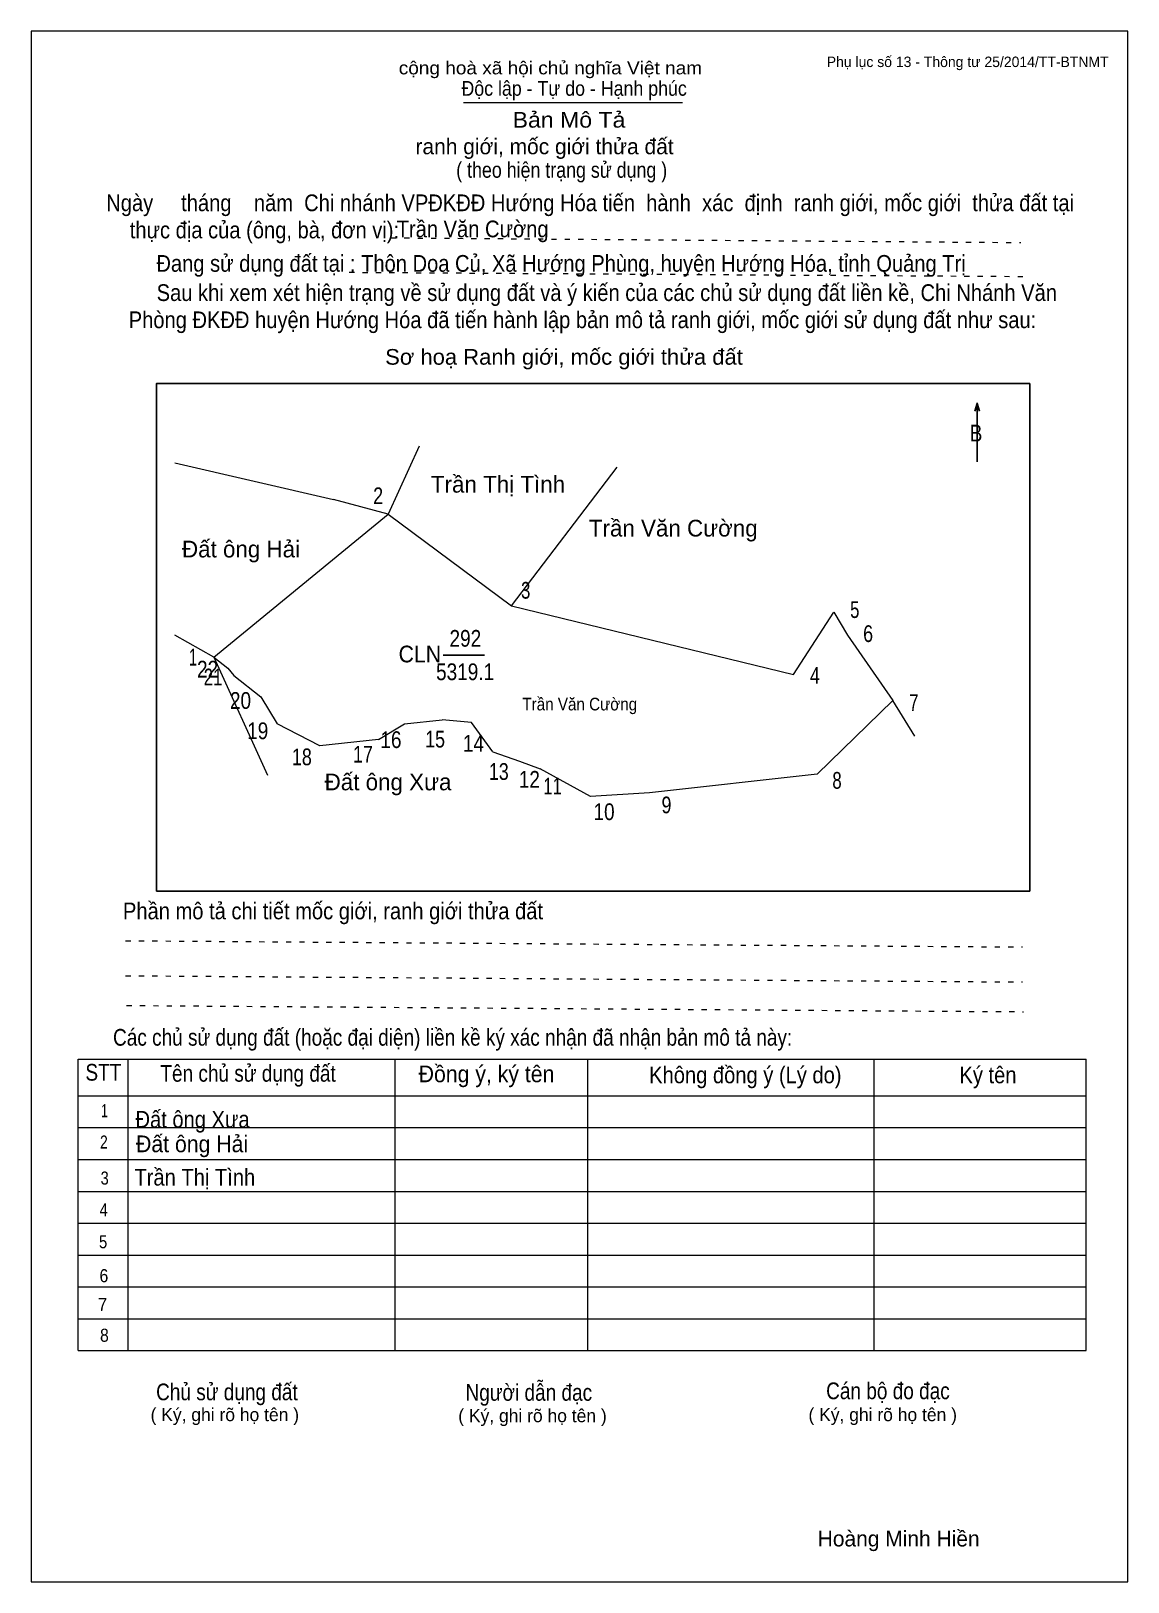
# Model space of a CAD drawing. Header units: centimetres. Extents: x 0 to 21, y 0 to 29.7.
import ezdxf
from ezdxf.enums import TextEntityAlignment as Align

# ---------------------------------------------------------------- set-up
doc = ezdxf.new("R2010")
doc.units = ezdxf.units.CM
doc.header["$LTSCALE"] = 0.13
doc.linetypes.add('DOTTED', pattern=[1.5, 0.3, -1.2])
for name, color, linetype, lineweight in [('1', 7, 'Continuous', 13), ('33', 7, 'Continuous', 25), ('6', 7, 'Continuous', 13), ('62', 7, 'Continuous', 13)]:
    doc.layers.add(name, color=color, linetype=linetype, lineweight=lineweight)
for name, color, linetype in [('2', 7, 'Continuous'), ('32', 7, 'Continuous'), ('34', 7, 'Continuous'), ('63', 7, 'Continuous')]:
    doc.layers.add(name, color=color, linetype=linetype)

msp = doc.modelspace()

# ---------------------------------------------------------------- linework, layer by layer
at = {"layer": '1'}
msp.add_lwpolyline([(21, 0), (21, 29.7), (0, 29.7), (0, 0)], close=True, dxfattribs=at)
at = {"layer": '33'}
msp.add_line((7.89, 17.75), (8.68, 17.75), dxfattribs=at)
at = {"layer": '6'}
for p, q in [((2.75, 21.43), (5.79, 20.73)), ((3.5, 17.71), (2.75, 18.13)), ((3.5, 17.71), (4.53, 15.45)), ((16.92, 16.2), (16.5, 16.88)), ((10.71, 15.04), (9.75, 15.57)), ((11.84, 15.11), (10.71, 15.04))]:
    msp.add_line(p, q, dxfattribs=at)
for points in [[(7.43, 21.75), (6.84, 20.45), (5.79, 20.73)], [(3.5, 17.71), (6.84, 20.45), (9.2, 18.69), (11.22, 21.35)], [(9.2, 18.69), (14.6, 17.38), (15.37, 18.57)], [(15.37, 18.57), (15.63, 18.13), (16.5, 16.88)], [(3.5, 17.71), (3.77, 17.5), (3.88, 17.36)], [(3.88, 17.36), (4.4, 16.95), (4.71, 16.43)], [(16.5, 16.88), (15.05, 15.47), (11.84, 15.11)], [(6.65, 16.13), (5.53, 16.01), (4.71, 16.43)], [(6.65, 16.13), (7.15, 16.43), (7.87, 16.51)], [(8.84, 15.9), (8.43, 16.46), (7.87, 16.51)], [(8.84, 15.9), (9.35, 15.72), (9.75, 15.57)]]:
    msp.add_lwpolyline(points, dxfattribs=at)
at = {"layer": '62'}
for p, q in [((8.28, 28.33), (12.47, 28.33)), ((0.9, 10.01), (20.2, 10.01)), ((0.9, 4.43), (0.9, 10.01)), ((1.86, 4.43), (1.86, 10.01)), ((6.97, 4.43), (6.97, 9.99)), ((10.66, 4.43), (10.66, 9.99)), ((16.14, 4.43), (16.14, 10.01)), ((20.2, 4.43), (20.2, 10.01)), ((0.9, 9.31), (20.2, 9.31)), ((0.9, 8.7), (20.2, 8.7)), ((0.9, 8.09), (20.2, 8.09)), ((0.9, 7.48), (20.2, 7.48)), ((0.9, 6.87), (20.2, 6.87)), ((0.9, 6.26), (20.2, 6.26)), ((0.9, 5.65), (20.2, 5.65)), ((0.9, 5.04), (20.2, 5.04)), ((0.9, 4.43), (20.2, 4.43))]:
    msp.add_line(p, q, dxfattribs=at)
at = {"layer": '62', "linetype": 'DOTTED'}
for p, q in [((6.89, 25.74), (18.95, 25.65)), ((6.09, 25.08), (19.04, 25)), ((1.81, 12.28), (18.98, 12.16)), ((1.81, 11.61), (18.98, 11.49)), ((1.83, 11.04), (19, 10.92))]:
    msp.add_line(p, q, dxfattribs=at)
at = {"layer": '62', "lineweight": 25}
for p, q in [((18.11, 22.58), (18.11, 21.45)), ((18.11, 22.57), (18.07, 22.42)), ((18.11, 22.57), (18.16, 22.42))]:
    msp.add_line(p, q, dxfattribs=at)
msp.add_lwpolyline([(2.4, 13.23), (19.12, 13.23), (19.12, 22.95), (2.4, 22.95)], close=True, dxfattribs=at)

# ---------------------------------------------------------------- texts
at = {"layer": '2', "width": 0.9}
msp.add_text('Trần Văn Cường', height=0.2419, dxfattribs=at).set_placement((10.505, 16.69), align=Align.CENTER)
at = {"layer": '32'}
for s, width, p in [('2', 0.8, (6.645, 20.64)), ('3', 0.75, (9.47, 18.83)), ('5', 0.75, (15.77, 18.46)), ('6', 0.8, (16.025, 18)), ('1', 0.65, (3.1, 17.55)), ('22', 0.85, (3.38, 17.32)), ('21', 0.75, (3.485, 17.17)), ('4', 0.8, (15.005, 17.2)), ('20', 0.85, (4.01, 16.72)), ('7', 0.75, (16.9, 16.68)), ('19', 0.85, (4.34, 16.14)), ('16', 0.85, (6.89, 15.97)), ('15', 0.8, (7.735, 15.98)), ('14', 0.85, (8.47, 15.9)), ('18', 0.8, (5.185, 15.64)), ('17', 0.8, (6.355, 15.69)), ('13', 0.8, (8.955, 15.36)), ('12', 0.85, (9.54, 15.21)), ('8', 0.75, (15.43, 15.19)), ('11', 0.75, (9.985, 15.08)), ('10', 0.85, (10.97, 14.59)), ('9', 0.8, (12.165, 14.72))]:
    msp.add_text(s, height=0.32, dxfattribs=dict(at, width=width)).set_placement(p, align=Align.CENTER)
at = {"layer": '33'}
for s, p in [('Trần Thị Tình', (8.94, 20.86)), ('Trần Văn Cường', (12.295, 20.02)), ('Đất ông Hải', (4.02, 19.62)), ('Đất ông Xưa', (6.835, 15.16))]:
    msp.add_text(s, height=0.32, dxfattribs=at).set_placement(p, align=Align.CENTER)
at = {"layer": '33', "width": 0.85}
for s, p in [('292', (8.315, 17.91)), ('5319.1', (8.31, 17.27))]:
    msp.add_text(s, height=0.32, dxfattribs=at).set_placement(p, align=Align.CENTER)
at = {"layer": '33', "width": 0.95}
msp.add_text('CLN', height=0.32, dxfattribs=at).set_placement((7.85, 17.61), align=Align.RIGHT)
at = {"layer": '34'}
for s, width, p in [('Trần Văn Cường', 0.9, (7, 25.75)), ('Đất ông Xưa', 0.9, (2, 8.7)), ('Đất ông Hải', 0.95, (2.01, 8.23)), ('Trần Thị Tình', 0.9, (1.98, 7.59))]:
    msp.add_text(s, height=0.32, dxfattribs=dict(at, width=width)).set_placement(p)
at = {"layer": '62'}
for s, height, width, p in [('cộng hoà xã hội chủ nghĩa Việt nam', 0.2474, 1.1, (7.04, 28.87)), ('Độc lập - Tự do - Hạnh phúc', 0.2828, 0.9, (8.24, 28.46)), ('Bản Mô Tả', 0.3, 1.1, (9.22, 27.85)), ('( theo hiện trạng sử dụng )', 0.3, 0.85, (8.14, 26.89)), ('Ngày     tháng    năm  Chi nhánh VPĐKĐĐ Hướng Hóa tiến  hành  xác  định  ranh giới, mốc giới  thửa đất tại ', 0.32, 0.9, (1.44, 26.25)), ('thực địa của (ông, bà, đơn vị): ', 0.32, 0.9, (1.89, 25.73)), ('Đang sử dụng đất tại : Thôn Doa Củ, Xã Hướng Phùng, huyện Hướng Hóa, tỉnh Quảng Trị', 0.32, 0.9, (2.4, 25.09)), ('     Sau khi xem xét hiện trạng về sử dụng đất và ý kiến của các chủ sử dụng đất liền kề, Chi Nhánh Văn ', 0.32, 0.9, (1.87, 24.53)), ('Phòng ĐKĐĐ huyện Hướng Hóa đã tiến hành lập bản mô tả ranh giới, mốc giới sử dụng đất như sau:', 0.32, 0.9, (1.87, 24.01)), ('Sơ hoạ Ranh giới, mốc giới thửa đất', 0.3, 1.05, (6.78, 23.31)), ('B', 0.32, 0.85, (17.97, 21.84)), ('Phần mô tả chi tiết mốc giới, ranh giới thửa đất ', 0.32, 0.9, (1.76, 12.69)), ('Các chủ sử dụng đất (hoặc đại diện) liền kề ký xác nhận đã nhận bản mô tả này:', 0.32, 0.85, (1.57, 10.27))]:
    msp.add_text(s, height=height, dxfattribs=dict(at, width=width)).set_placement(p)
msp.add_text('ranh giới, mốc giới thửa đất', height=0.3, dxfattribs=at).set_placement((7.36, 27.34))
for s, height, width, p in [('STT', 0.32, 0.85, (1.385, 9.6)), ('Tên chủ sử dụng đất', 0.32, 0.85, (4.155, 9.58)), ('Đồng ý, ký tên', 0.32, 0.95, (8.72, 9.57)), ('Không đồng ý (Lý do)', 0.32, 0.9, (13.675, 9.55)), ('Ký tên', 0.32, 0.9, (18.32, 9.55)), ('1', 0.25, 0.7, (1.405, 8.9)), ('2', 0.25, 0.8, (1.395, 8.3)), ('3', 0.25, 0.85, (1.41, 7.61)), ('4', 0.25, 0.85, (1.39, 7)), ('5', 0.25, 0.85, (1.38, 6.39)), ('6', 0.25, 0.9, (1.395, 5.74)), ('7', 0.25, 0.95, (1.37, 5.19)), ('8', 0.25, 0.9, (1.405, 4.6)), ('Người dẫn đạc', 0.32, 0.85, (9.53, 3.47)), ('Chủ sử dụng đất', 0.32, 0.85, (3.75, 3.48)), ('Cán bộ đo đạc', 0.32, 0.85, (16.405, 3.5))]:
    msp.add_text(s, height=height, dxfattribs=dict(at, width=width)).set_placement(p, align=Align.CENTER)
for p in [(3.71, 3.08), (9.6, 3.06), (16.305, 3.08)]:
    msp.add_text('( Ký, ghi rõ họ tên )', height=0.25, dxfattribs=at).set_placement(p, align=Align.CENTER)
at = {"layer": '63'}
msp.add_text('Phụ lục số 13 - Thông tư 25/2014/TT-BTNMT', height=0.2, dxfattribs=at).set_placement((20.63, 29.01), align=Align.RIGHT)
msp.add_text('Hoàng Minh Hiền', height=0.3, dxfattribs=at).set_placement((16.61, 0.68), align=Align.CENTER)

doc.saveas('drawing.dxf')
